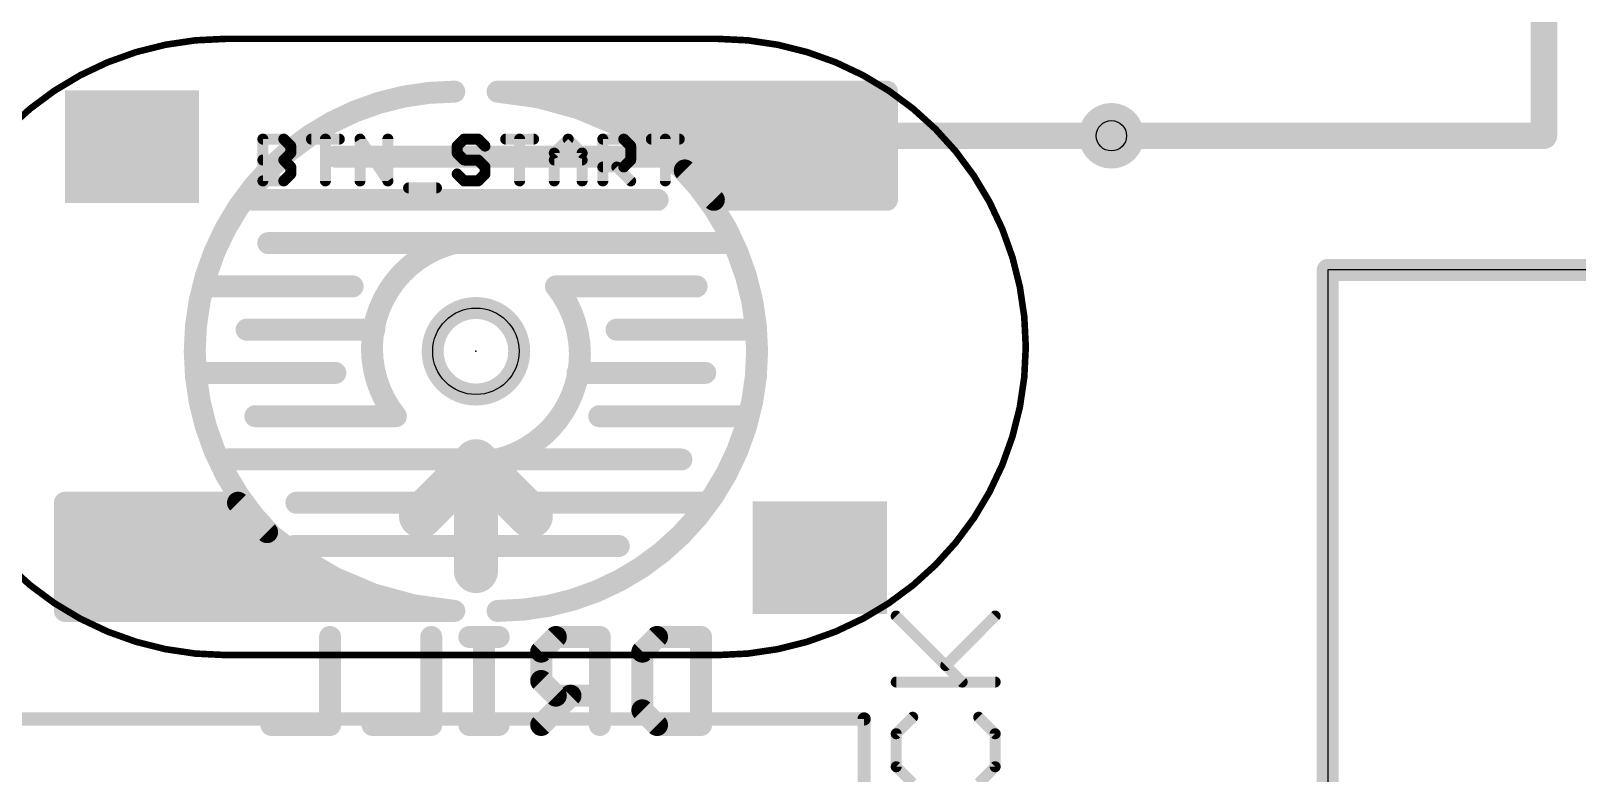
# Model space of a CAD drawing. Extents: x -7 to 74, y -4 to 123.
# Drawn here: x 35.51 to 53.38, y 11.14 to 19.71 of the extents above; entities that cross this region are included whole.
import ezdxf

# ---------------------------------------------------------------- set-up
doc = ezdxf.new("R2010")
doc.units = 0
for name, color, linetype in [('1', 14, 'CONTINUOUS'), ('16', 5, 'CONTINUOUS'), ('18', 94, 'CONTINUOUS'), ('20', 178, 'CONTINUOUS'), ('21', 250, 'CONTINUOUS'), ('22', 250, 'CONTINUOUS'), ('23', 178, 'CONTINUOUS'), ('25', 250, 'CONTINUOUS'), ('27', 250, 'CONTINUOUS'), ('44', 250, 'CONTINUOUS'), ('51', 214, 'CONTINUOUS')]:
    doc.layers.add(name, color=color, linetype=linetype)

# ---------------------------------------------------------------- blocks, each defined once
blk = doc.blocks.new('RECT')
blk.add_solid([(-0.5, -0.5), (0.5, -0.5), (-0.5, 0.5), (0.5, 0.5)])
blk = doc.blocks.new('ROUNDV')
at = {"const_width": 0.5}
blk.add_lwpolyline([(0, -0.25, 1), (0, 0.25, 1), (0, -0.25)], format="xyb", dxfattribs=at)

msp = doc.modelspace()

# ---------------------------------------------------------------- linework, layer by layer
at = {"layer": '1'}
for points, const_width in [([(40.405, 19.01, 1), (40.405, 13.01)], 0.254), ([(40.405, 18.9465, 1), (40.405, 19.0735)], 0.127), ([(40.905, 13.01, 1), (40.905, 19.01)], 0.254), ([(40.905, 19.0735, 1), (40.905, 18.9465)], 0.127), ([(40.905, 19.0735, 1), (40.905, 18.9465)], 0.127), ([(40.9136, 19.0729, 1), (40.8964, 18.9471)], 0.127), ([(45.4685, 19.01, 1), (45.3415, 19.01)], 0.127), ([(45.405, 18.9465, 1), (45.405, 19.0735)], 0.127), ([(41.395, 19.0063, 1), (41.3615, 18.8838)], 0.127), ([(41.3696, 18.8821, 1), (41.3869, 19.008)], 0.127), ([(41.8636, 18.8774, 1), (41.8144, 18.7603)], 0.127), ([(41.8222, 18.7576, 1), (41.8558, 18.8801)], 0.127), ([(41.8743, 18.8675, 1), (41.8743, 18.7405)], 0.127), ([(45.405, 18.7405, 1), (45.405, 18.8675)], 0.127), ([(42.3114, 18.6885, 1), (42.2473, 18.5788)], 0.127), ([(42.2547, 18.5751, 1), (42.3039, 18.6922)], 0.127), ([(42.4224, 18.6135, 1), (42.4224, 18.4865)], 0.127), ([(44.63, 18.5762, 1), (44.63, 18.4238)], 0.1524), ([(44.7062, 18.5, 1), (44.5538, 18.5)], 0.1524), ([(45.405, 18.4865, 1), (45.405, 18.6135)], 0.127), ([(48, 18.4238, 1), (48, 18.5762)], 0.1524), ([(42.7306, 18.4427, 1), (42.6528, 18.3424)], 0.127), ([(42.6596, 18.3377, 1), (42.7238, 18.4473)], 0.127), ([(42.8161, 18.3595, 1), (42.8161, 18.2325)], 0.127), ([(44.5538, 18.375, 1), (44.7062, 18.375)], 0.1524), ([(45.405, 18.2325, 1), (45.405, 18.3595)], 0.127), ([(39.03, 18.3235, 1), (39.03, 18.1965)], 0.127), ([(42.805, 18.1965, 1), (42.805, 18.3235)], 0.127), ([(43.1142, 18.1443, 1), (43.0239, 18.055)], 0.127), ([(43.0301, 18.0495, 1), (43.108, 18.1498)], 0.127), ([(43.1261, 18.1055, 1), (43.1261, 17.9785)], 0.127), ([(45.405, 17.9785, 1), (45.405, 18.1055)], 0.127), ([(38.08, 17.8235, 1), (38.08, 17.6965)], 0.127), ([(42.755, 17.6965, 1), (42.755, 17.8235)], 0.127), ([(43.3773, 17.8515, 1), (43.3773, 17.7245)], 0.127), ([(43.405, 17.8235, 1), (43.405, 17.6965)], 0.127), ([(45.405, 17.7245, 1), (45.405, 17.8515)], 0.127), ([(45.405, 17.6965, 1), (45.405, 17.8235)], 0.127), ([(43.3599, 17.7153, 1), (43.4501, 17.8047)], 0.127), ([(45.3415, 17.76, 1), (45.4685, 17.76)], 0.127), ([(38.255, 17.3235, 1), (38.255, 17.1965)], 0.127), ([(40.405, 17.26, 0.5486), (39.73, 15.26)], 0.254), ([(40.405, 17.3235, 1), (40.405, 17.1965)], 0.127), ([(40.4202, 17.1983, 1), (40.3898, 17.3217)], 0.127), ([(40.405, 17.1965, 1), (40.405, 17.3235)], 0.127), ([(43.53, 17.1965, 1), (43.53, 17.3235)], 0.127), ([(50.5635, 16.95, 1), (50.4365, 16.95)], 0.127), ([(50.5, 17.0135, 1), (50.5, 16.8865)], 0.127), ([(37.605, 16.8235, 1), (37.605, 16.6965)], 0.127), ([(39.23, 16.6965, 1), (39.23, 16.8235)], 0.127), ([(40.905, 14.76, 0.5486), (41.58, 16.76)], 0.254), ([(41.58, 16.8235, 1), (41.58, 16.6965)], 0.127), ([(41.6295, 16.7998, 1), (41.5305, 16.7202)], 0.127), ([(43.205, 16.6965, 1), (43.205, 16.8235)], 0.127), ([(38.005, 16.3235, 1), (38.005, 16.1965)], 0.127), ([(39.48, 16.1965, 1), (39.48, 16.3235)], 0.127), ([(42.28, 16.3235, 1), (42.28, 16.1965)], 0.127), ([(43.805, 16.1965, 1), (43.805, 16.3235)], 0.127), ([(37.505, 15.8235, 1), (37.505, 15.6965)], 0.127), ([(39.03, 15.6965, 1), (39.03, 15.8235)], 0.127), ([(41.83, 15.8235, 1), (41.83, 15.6965)], 0.127), ([(43.305, 15.6965, 1), (43.305, 15.8235)], 0.127), ([(38.105, 15.3235, 1), (38.105, 15.1965)], 0.127), ([(39.73, 15.1965, 1), (39.73, 15.3235)], 0.127), ([(42.08, 15.3235, 1), (42.08, 15.1965)], 0.127), ([(43.705, 15.1965, 1), (43.705, 15.3235)], 0.127), ([(39.6805, 15.2202, 1), (39.7795, 15.2998)], 0.127), ([(37.78, 14.8235, 1), (37.78, 14.6965)], 0.127), ([(40.905, 14.8235, 1), (40.905, 14.6965)], 0.127), ([(40.8898, 14.8217, 1), (40.9202, 14.6983)], 0.127), ([(40.905, 14.6965, 1), (40.905, 14.8235)], 0.127), ([(43.03, 14.6965, 1), (43.03, 14.8235)], 0.127), ([(35.9685, 14.26, 1), (35.8415, 14.26)], 0.127), ([(35.905, 14.3235, 1), (35.905, 14.1965)], 0.127), ([(35.905, 14.2955, 1), (35.905, 14.1685)], 0.127), ([(37.9501, 14.3047, 1), (37.8599, 14.2153)], 0.127), ([(37.905, 14.1965, 1), (37.905, 14.3235)], 0.127), ([(37.9327, 14.1685, 1), (37.9327, 14.2955)], 0.127), ([(38.58, 14.3235, 1), (38.58, 14.1965)], 0.127), ([(43.255, 14.1965, 1), (43.255, 14.3235)], 0.127), ([(35.905, 14.0415, 1), (35.905, 13.9145)], 0.127), ([(38.2799, 13.9705, 1), (38.202, 13.8702)], 0.127), ([(38.1839, 13.9145, 1), (38.1839, 14.0415)], 0.127), ([(38.1958, 13.8757, 1), (38.2861, 13.965)], 0.127), ([(35.905, 13.7875, 1), (35.905, 13.6605)], 0.127), ([(38.555, 13.8235, 1), (38.555, 13.6965)], 0.127), ([(38.4939, 13.6605, 1), (38.4939, 13.7875)], 0.127), ([(42.305, 13.6965, 1), (42.305, 13.8235)], 0.127), ([(35.905, 13.5335, 1), (35.905, 13.4065)], 0.127), ([(38.6504, 13.6823, 1), (38.5862, 13.5727)], 0.127), ([(38.5794, 13.5773, 1), (38.6572, 13.6776)], 0.127), ([(38.8876, 13.4065, 1), (38.8876, 13.5335)], 0.127), ([(39.0553, 13.4449, 1), (39.0061, 13.3278)], 0.127), ([(38.9986, 13.3315, 1), (39.0627, 13.4412)], 0.127), ([(35.905, 13.2795, 1), (35.905, 13.1525)], 0.127), ([(39.4878, 13.2624, 1), (39.4542, 13.1399)], 0.127), ([(39.4357, 13.1525, 1), (39.4357, 13.2795)], 0.127), ([(39.4464, 13.1426, 1), (39.4956, 13.2597)], 0.127), ([(35.905, 13.0735, 1), (35.905, 12.9465)], 0.127), ([(35.8415, 13.01, 1), (35.9685, 13.01)], 0.127), ([(39.9404, 13.1379, 1), (39.9231, 13.012)], 0.127), ([(39.915, 13.0137, 1), (39.9485, 13.1362)], 0.127), ([(40.3964, 12.9471, 1), (40.4136, 13.0729)], 0.127), ([(40.405, 12.9465, 1), (40.405, 13.0735)], 0.127), ([(40.405, 12.9465, 1), (40.405, 13.0735)], 0.127), ([(40.905, 13.0735, 1), (40.905, 12.9465)], 0.127)]:
    msp.add_lwpolyline(points, format="xyb", dxfattribs=dict(at, const_width=const_width))
for points, const_width in [([(40.905, 19.01), (45.405, 19.01)], 0.254), ([(41.3783, 18.945), (40.905, 19.01)], 0.254), ([(45.405, 19.01), (45.405, 17.76)], 0.254), ([(41.839, 18.8189), (41.3783, 18.945)], 0.254), ([(42.2793, 18.6336), (41.839, 18.8189)], 0.254), ([(41.8743, 18.804), (45.405, 18.804)], 0.254), ([(42.6917, 18.3925), (42.2793, 18.6336)], 0.254), ([(42.4224, 18.55), (45.405, 18.55)], 0.254), ([(48, 18.5), (44.63, 18.5)], 0.3048), ([(44.63, 18.5), (44.63, 18.375)], 0.3048), ([(43.0691, 18.0996), (42.6917, 18.3925)], 0.254), ([(42.8161, 18.296), (45.405, 18.296)], 0.254), ([(39.03, 18.26), (42.805, 18.26)], 0.254), ([(43.405, 17.76), (43.0691, 18.0996)], 0.254), ([(43.1261, 18.042), (45.405, 18.042)], 0.254), ([(38.08, 17.76), (42.755, 17.76)], 0.254), ([(43.3773, 17.788), (45.405, 17.788)], 0.254), ([(45.405, 17.76), (43.405, 17.76)], 0.254), ([(38.255, 17.26), (40.405, 17.26)], 0.254), ([(40.405, 17.26), (43.53, 17.26)], 0.254), ([(50.5, 0), (50.5, 16.95)], 0.254), ([(50.5, 16.95), (69.5, 16.95)], 0.254), ([(39.23, 16.76), (37.605, 16.76)], 0.254), ([(41.58, 16.76), (43.205, 16.76)], 0.254), ([(39.48, 16.26), (38.005, 16.26)], 0.254), ([(42.28, 16.26), (43.805, 16.26)], 0.254), ([(39.03, 15.76), (37.505, 15.76)], 0.254), ([(41.83, 15.76), (43.305, 15.76)], 0.254), ([(39.73, 15.26), (38.105, 15.26)], 0.254), ([(42.08, 15.26), (43.705, 15.26)], 0.254), ([(37.78, 14.76), (40.905, 14.76)], 0.254), ([(40.905, 14.76), (43.03, 14.76)], 0.254), ([(35.905, 13.01), (35.905, 14.26)], 0.254), ([(35.905, 14.26), (37.905, 14.26)], 0.254), ([(35.905, 14.232), (37.9327, 14.232)], 0.254), ([(37.905, 14.26), (38.2409, 13.9204)], 0.254), ([(38.58, 14.26), (43.255, 14.26)], 0.254), ([(35.905, 13.978), (38.1839, 13.978)], 0.254), ([(38.2409, 13.9204), (38.6183, 13.6275)], 0.254), ([(35.905, 13.724), (38.4939, 13.724)], 0.254), ([(38.555, 13.76), (42.305, 13.76)], 0.254), ([(35.905, 13.47), (38.8876, 13.47)], 0.254), ([(38.6183, 13.6275), (39.0307, 13.3864)], 0.254), ([(39.0307, 13.3864), (39.471, 13.2011)], 0.254), ([(35.905, 13.216), (39.4357, 13.216)], 0.254), ([(39.471, 13.2011), (39.9317, 13.075)], 0.254), ([(40.405, 13.01), (35.905, 13.01)], 0.254), ([(39.9317, 13.075), (40.405, 13.01)], 0.254)]:
    msp.add_lwpolyline(points, dxfattribs=dict(at, const_width=const_width))
at = {"layer": '16'}
for points, const_width in [([(53, 38), (53, 18.5)], 0.3048), ([(53, 18.5), (48, 18.5)], 0.3048), ([(50.5, 0), (50.5, 16.95)], 0.254), ([(50.5, 16.95), (69.5, 16.95)], 0.254)]:
    msp.add_lwpolyline(points, dxfattribs=dict(at, const_width=const_width))
for points, const_width in [([(48, 18.5762, 1), (48, 18.4238)], 0.1524), ([(53, 18.4238, 1), (53, 18.5762)], 0.1524), ([(52.9238, 18.5, 1), (53.0762, 18.5)], 0.1524), ([(50.5635, 16.95, 1), (50.4365, 16.95)], 0.127), ([(50.5, 17.0135, 1), (50.5, 16.8865)], 0.127)]:
    msp.add_lwpolyline(points, format="xyb", dxfattribs=dict(at, const_width=const_width))
at = {"layer": '20'}
for p, q in [((69.5, 16.95), (50.5, 16.95)), ((50.5, 16.95), (50.5, 0))]:
    msp.add_line(p, q, dxfattribs=at)
at = {"layer": '20', "const_width": 0.254}
msp.add_lwpolyline([(40.655, 15.51, 1), (40.655, 16.51, 1), (40.655, 15.51)], format="xyb", dxfattribs=at)
at = {"layer": '20'}
msp.add_circle((40.655, 16.01), 0.5, dxfattribs=at)
at = {"layer": '21', "const_width": 0.1524}
for points in [[(33.058, 11.762), (45.142, 11.762)], [(45.142, 7.315), (45.142, 11.762)]]:
    msp.add_lwpolyline(points, dxfattribs=at)
at = {"layer": '21', "const_width": 0.0762}
for points in [[(45.1801, 11.762, 1), (45.1039, 11.762)], [(45.142, 11.7239, 1), (45.142, 11.8001)]]:
    msp.add_lwpolyline(points, format="xyb", dxfattribs=at)
at = {"layer": '22'}
for points, const_width in [([(40.02, 14.105), (40.655, 14.74)], 0.508), ([(40.655, 13.47), (40.655, 14.74)], 0.508), ([(41.29, 14.105), (40.655, 14.74)], 0.508), ([(38.9688, 12.7089), (38.9688, 11.692)], 0.254), ([(40.1382, 12.7089), (40.1382, 11.692)], 0.254), ([(40.9178, 12.7089), (40.5788, 12.7089)], 0.254), ([(40.7483, 11.692), (40.7483, 12.7089)], 0.254), ([(41.5788, 12.7089), (41.4093, 12.5394)], 0.254), ([(42.0872, 12.7089), (41.5788, 12.7089)], 0.254), ([(42.0872, 11.692), (42.0872, 12.7089)], 0.254), ([(42.5787, 12.5394), (42.7482, 12.7089)], 0.254), ([(42.7482, 12.7089), (43.2566, 12.7089)], 0.254), ([(43.2566, 12.7089), (43.2566, 11.692)], 0.254), ([(41.4093, 12.5394), (41.4093, 12.2004)], 0.254), ([(42.5787, 11.8615), (42.5787, 12.5394)], 0.254), ([(41.4093, 12.2004), (41.5788, 12.031)], 0.254), ([(41.7482, 12.031), (41.4093, 11.692)], 0.254), ([(41.5788, 12.031), (42.0872, 12.031)], 0.254), ([(42.7482, 11.692), (42.5787, 11.8615)], 0.254), ([(38.9688, 11.692), (38.2909, 11.692)], 0.254), ([(40.1382, 11.692), (39.4603, 11.692)], 0.254), ([(40.9178, 11.692), (40.5788, 11.692)], 0.254), ([(43.2566, 11.692), (42.7482, 11.692)], 0.254)]:
    msp.add_lwpolyline(points, dxfattribs=dict(at, const_width=const_width))
for points, const_width in [([(40.782, 14.74, 1), (40.528, 14.74)], 0.254), ([(40.7448, 14.8298, 1), (40.5652, 14.6502)], 0.254), ([(40.7448, 14.6502, 1), (40.5652, 14.8298)], 0.254), ([(39.9302, 14.1948, 1), (40.1098, 14.0152)], 0.254), ([(41.2002, 14.0152, 1), (41.3798, 14.1948)], 0.254), ([(40.528, 13.47, 1), (40.782, 13.47)], 0.254), ([(39.0323, 12.7089, 1), (38.9053, 12.7089)], 0.127), ([(40.2017, 12.7089, 1), (40.0747, 12.7089)], 0.127), ([(40.5788, 12.7724, 1), (40.5788, 12.6454)], 0.127), ([(40.8118, 12.7089, 1), (40.6848, 12.7089)], 0.127), ([(40.9178, 12.6454, 1), (40.9178, 12.7724)], 0.127), ([(41.5788, 12.7724, 1), (41.5788, 12.6454)], 0.127), ([(41.6237, 12.664, 1), (41.5339, 12.7538)], 0.127), ([(42.1507, 12.7089, 1), (42.0237, 12.7089)], 0.127), ([(42.0872, 12.6454, 1), (42.0872, 12.7724)], 0.127), ([(42.7482, 12.7724, 1), (42.7482, 12.6454)], 0.127), ([(42.7931, 12.664, 1), (42.7033, 12.7538)], 0.127), ([(43.3201, 12.7089, 1), (43.1931, 12.7089)], 0.127), ([(43.2566, 12.6454, 1), (43.2566, 12.7724)], 0.127), ([(41.4728, 12.5394, 1), (41.3458, 12.5394)], 0.127), ([(41.3644, 12.5843, 1), (41.4542, 12.4945)], 0.127), ([(42.6422, 12.5394, 1), (42.5152, 12.5394)], 0.127), ([(42.5338, 12.5843, 1), (42.6236, 12.4945)], 0.127), ([(41.4542, 12.2453, 1), (41.3644, 12.1555)], 0.127), ([(41.3458, 12.2004, 1), (41.4728, 12.2004)], 0.127), ([(41.5788, 12.0945, 1), (41.5788, 11.9675)], 0.127), ([(41.7931, 11.9861, 1), (41.7033, 12.0759)], 0.127), ([(42.0872, 11.9675, 1), (42.0872, 12.0945)], 0.127), ([(41.5339, 11.9861, 1), (41.6237, 12.0759)], 0.127), ([(42.6236, 11.9064, 1), (42.5338, 11.8166)], 0.127), ([(38.2909, 11.7555, 1), (38.2909, 11.6285)], 0.127), ([(38.9688, 11.6285, 1), (38.9688, 11.7555)], 0.127), ([(39.4603, 11.7555, 1), (39.4603, 11.6285)], 0.127), ([(40.1382, 11.6285, 1), (40.1382, 11.7555)], 0.127), ([(40.5788, 11.7555, 1), (40.5788, 11.6285)], 0.127), ([(40.9178, 11.6285, 1), (40.9178, 11.7555)], 0.127), ([(41.3644, 11.7369, 1), (41.4542, 11.6471)], 0.127), ([(42.5152, 11.8615, 1), (42.6422, 11.8615)], 0.127), ([(42.7482, 11.7555, 1), (42.7482, 11.6285)], 0.127), ([(42.7033, 11.6471, 1), (42.7931, 11.7369)], 0.127), ([(43.2566, 11.6285, 1), (43.2566, 11.7555)], 0.127), ([(38.9053, 11.692, 1), (39.0323, 11.692)], 0.127), ([(40.0747, 11.692, 1), (40.2017, 11.692)], 0.127), ([(40.6848, 11.692, 1), (40.8118, 11.692)], 0.127), ([(42.0237, 11.692, 1), (42.1507, 11.692)], 0.127), ([(43.1931, 11.692, 1), (43.3201, 11.692)], 0.127)]:
    msp.add_lwpolyline(points, format="xyb", dxfattribs=dict(at, const_width=const_width))
at = {"layer": '23'}
msp.add_point((40.655, 16.01), dxfattribs=at)
at = {"layer": '25', "const_width": 0.0635}
for points in [[(38.2244, 18.4615, 1), (38.1608, 18.4615)], [(38.1926, 18.4933, 1), (38.1926, 18.4298)], [(38.4566, 18.484, 1), (38.4117, 18.4391)], [(38.4341, 18.4298, 1), (38.4341, 18.4933)], [(38.5464, 18.381, 1), (38.4829, 18.381)], [(38.4922, 18.3586, 1), (38.5371, 18.4035)], [(38.7539, 18.4933, 1), (38.7539, 18.4298)], [(38.9467, 18.4615, 1), (38.8832, 18.4615)], [(39.0759, 18.4298, 1), (39.0759, 18.4933)], [(39.347, 18.4615, 1), (39.2835, 18.4615)], [(39.3416, 18.4791, 1), (39.2888, 18.4439)], [(39.669, 18.4615, 1), (39.6055, 18.4615)], [(40.4696, 18.381, 1), (40.4061, 18.381)], [(40.4154, 18.4035, 1), (40.4603, 18.3586)], [(40.5183, 18.4933, 1), (40.5183, 18.4298)], [(40.5408, 18.4391, 1), (40.4959, 18.484)], [(40.7018, 18.484, 1), (40.6569, 18.4391)], [(40.6793, 18.4298, 1), (40.6793, 18.4933)], [(40.7374, 18.3586, 1), (40.7823, 18.4035)], [(40.9991, 18.4933, 1), (40.9991, 18.4298)], [(41.1919, 18.4615, 1), (41.1284, 18.4615)], [(41.3212, 18.4298, 1), (41.3212, 18.4933)], [(41.7439, 18.484, 1), (41.699, 18.4391)], [(41.7439, 18.4391, 1), (41.699, 18.484)], [(42.1218, 18.4933, 1), (42.1218, 18.4298)], [(42.1535, 18.4615, 1), (42.09, 18.4615)], [(42.3857, 18.484, 1), (42.3408, 18.4391)], [(42.3633, 18.4298, 1), (42.3633, 18.4933)], [(42.4755, 18.381, 1), (42.412, 18.381)], [(42.4213, 18.3586, 1), (42.4662, 18.4035)], [(42.6831, 18.4933, 1), (42.6831, 18.4298)], [(42.8758, 18.4615, 1), (42.8123, 18.4615)], [(43.0051, 18.4298, 1), (43.0051, 18.4933)], [(38.1926, 18.2518, 1), (38.1926, 18.1883)], [(38.4566, 18.2425, 1), (38.4117, 18.1976)], [(38.4117, 18.2425, 1), (38.4566, 18.1976)], [(38.4341, 18.1883, 1), (38.4341, 18.2518)], [(38.4829, 18.3005, 1), (38.5464, 18.3005)], [(38.5371, 18.2781, 1), (38.4922, 18.323)], [(40.4061, 18.3005, 1), (40.4696, 18.3005)], [(40.4603, 18.323, 1), (40.4154, 18.2781)], [(40.5183, 18.2518, 1), (40.5183, 18.1883)], [(40.4959, 18.1976, 1), (40.5408, 18.2425)], [(40.7018, 18.2425, 1), (40.6569, 18.1976)], [(40.6793, 18.1883, 1), (40.6793, 18.2518)], [(41.5922, 18.3005, 1), (41.5287, 18.3005)], [(41.538, 18.323, 1), (41.5829, 18.2781)], [(41.5605, 18.2518, 1), (41.5605, 18.1883)], [(41.9142, 18.3005, 1), (41.8507, 18.3005)], [(41.86, 18.2781, 1), (41.9049, 18.323)], [(41.8825, 18.1883, 1), (41.8825, 18.2518)], [(42.412, 18.22, 1), (42.4755, 18.22)], [(42.4662, 18.1976, 1), (42.4213, 18.2425)], [(38.5464, 18.1395, 1), (38.4829, 18.1395)], [(38.4829, 18.059, 1), (38.5464, 18.059)], [(38.4922, 18.1171, 1), (38.5371, 18.162)], [(38.5371, 18.0365, 1), (38.4922, 18.0815)], [(40.4603, 18.0815, 1), (40.4154, 18.0365)], [(40.7916, 18.1395, 1), (40.7281, 18.1395)], [(40.7281, 18.059, 1), (40.7916, 18.059)], [(40.7374, 18.1171, 1), (40.7823, 18.162)], [(40.7823, 18.0365, 1), (40.7374, 18.0815)], [(42.1218, 18.1713, 1), (42.1218, 18.1078)], [(42.3052, 18.162, 1), (42.2603, 18.1171)], [(42.3408, 18.162, 1), (42.3857, 18.1171)], [(42.3633, 18.1078, 1), (42.3633, 18.1713)], [(38.1608, 17.9785, 1), (38.2244, 17.9785)], [(38.1926, 18.0102, 1), (38.1926, 17.9468)], [(38.4117, 18.001, 1), (38.4566, 17.956)], [(38.4341, 17.9468, 1), (38.4341, 18.0102)], [(38.8832, 17.9785, 1), (38.9467, 17.9785)], [(39.2835, 17.9785, 1), (39.347, 17.9785)], [(39.6055, 17.9785, 1), (39.669, 17.9785)], [(39.6108, 17.9609, 1), (39.6636, 17.9961)], [(39.8765, 17.9297, 1), (39.8765, 17.8663)], [(40.1985, 17.8663, 1), (40.1985, 17.9297)], [(40.5183, 18.0102, 1), (40.5183, 17.9468)], [(40.4959, 17.956, 1), (40.5408, 18.001)], [(40.6569, 18.001, 1), (40.7018, 17.956)], [(40.6793, 17.9468, 1), (40.6793, 18.0102)], [(41.1284, 17.9785, 1), (41.1919, 17.9785)], [(41.5287, 17.9785, 1), (41.5922, 17.9785)], [(41.8507, 17.9785, 1), (41.9142, 17.9785)], [(42.09, 17.9785, 1), (42.1535, 17.9785)], [(42.4213, 17.956, 1), (42.4662, 18.001)], [(42.8123, 17.9785, 1), (42.8758, 17.9785)]]:
    msp.add_lwpolyline(points, format="xyb", dxfattribs=at)
at = {"layer": '25', "const_width": 0.127}
for points in [[(38.1926, 17.9785), (38.1926, 18.4615)], [(38.1926, 18.4615), (38.4341, 18.4615)], [(38.4341, 18.4615), (38.5146, 18.381)], [(38.5146, 18.381), (38.5146, 18.3005)], [(38.7539, 18.4615), (39.0759, 18.4615)], [(38.9149, 17.9785), (38.9149, 18.4615)], [(39.3152, 17.9785), (39.3152, 18.4615)], [(39.3152, 18.4615), (39.6372, 17.9785)], [(39.6372, 17.9785), (39.6372, 18.4615)], [(40.5183, 18.4615), (40.4378, 18.381)], [(40.4378, 18.381), (40.4378, 18.3005)], [(40.6793, 18.4615), (40.5183, 18.4615)], [(40.7598, 18.381), (40.6793, 18.4615)], [(40.9991, 18.4615), (41.3212, 18.4615)], [(41.1602, 17.9785), (41.1602, 18.4615)], [(41.5605, 18.3005), (41.7215, 18.4615)], [(41.7215, 18.4615), (41.8825, 18.3005)], [(42.1218, 17.9785), (42.1218, 18.4615)], [(42.1218, 18.4615), (42.3633, 18.4615)], [(42.3633, 18.4615), (42.4438, 18.381)], [(42.4438, 18.381), (42.4438, 18.22)], [(42.6831, 18.4615), (43.0051, 18.4615)], [(42.8441, 17.9785), (42.8441, 18.4615)], [(38.1926, 18.22), (38.4341, 18.22)], [(38.5146, 18.3005), (38.4341, 18.22)], [(38.4341, 18.22), (38.5146, 18.1395)], [(40.4378, 18.3005), (40.5183, 18.22)], [(40.5183, 18.22), (40.6793, 18.22)], [(40.6793, 18.22), (40.7598, 18.1395)], [(41.5605, 17.9785), (41.5605, 18.3005)], [(41.5605, 18.22), (41.8825, 18.22)], [(41.8825, 18.3005), (41.8825, 17.9785)], [(42.4438, 18.22), (42.3633, 18.1395)], [(38.5146, 18.059), (38.4341, 17.9785)], [(38.5146, 18.1395), (38.5146, 18.059)], [(40.5183, 17.9785), (40.4378, 18.059)], [(40.7598, 18.059), (40.6793, 17.9785)], [(40.7598, 18.1395), (40.7598, 18.059)], [(42.3633, 18.1395), (42.1218, 18.1395)], [(42.2828, 18.1395), (42.4438, 17.9785)], [(38.4341, 17.9785), (38.1926, 17.9785)], [(39.8765, 17.898), (40.1985, 17.898)], [(40.6793, 17.9785), (40.5183, 17.9785)]]:
    msp.add_lwpolyline(points, dxfattribs=at)
at = {"layer": '27', "const_width": 0.127}
for points in [[(46.2752, 12.1881), (45.5125, 12.9507)], [(46.0845, 12.3787), (46.6565, 12.9507)], [(45.5125, 12.1881), (46.6565, 12.1881)], [(45.7032, 11.7813), (45.5125, 11.5907)], [(46.6565, 11.5907), (46.4658, 11.7813)], [(45.5125, 11.5907), (45.5125, 11.2093)], [(46.6565, 11.2093), (46.6565, 11.5907)], [(45.5125, 11.2093), (45.7032, 11.0187)], [(46.4658, 11.0187), (46.6565, 11.2093)]]:
    msp.add_lwpolyline(points, dxfattribs=at)
at = {"layer": '27', "const_width": 0.0635}
for points in [[(45.535, 12.9732, 1), (45.4901, 12.9283)], [(46.679, 12.9283, 1), (46.634, 12.9732)], [(46.0621, 12.4012, 1), (46.107, 12.3563)], [(45.5125, 12.2198, 1), (45.5125, 12.1563)], [(46.2527, 12.1656, 1), (46.2976, 12.2105)], [(46.6565, 12.1563, 1), (46.6565, 12.2198)], [(45.7256, 11.7589, 1), (45.6807, 11.8038)], [(46.4883, 11.8038, 1), (46.4434, 11.7589)], [(45.5443, 11.5907, 1), (45.4808, 11.5907)], [(45.4901, 11.6131, 1), (45.535, 11.5682)], [(46.6883, 11.5907, 1), (46.6247, 11.5907)], [(46.634, 11.5682, 1), (46.679, 11.6131)], [(45.535, 11.2318, 1), (45.4901, 11.1869)], [(46.679, 11.1869, 1), (46.634, 11.2318)], [(45.4808, 11.2093, 1), (45.5443, 11.2093)], [(46.6247, 11.2093, 1), (46.6883, 11.2093)]]:
    msp.add_lwpolyline(points, format="xyb", dxfattribs=at)
at = {"layer": '44'}
msp.add_circle((48, 18.5), 0.175, dxfattribs=at)
at = {"layer": '51'}
for points, const_width in [([(37.76, 19.62, 0.4142), (34.2, 16.06)], 0.0762), ([(37.76, 19.6391, 1), (37.76, 19.601)], 0.0381), ([(37.76, 19.601, 1), (37.76, 19.6391)], 0.0381), ([(47.01, 16.06, 0.4142), (43.45, 19.62)], 0.0762), ([(43.45, 19.6391, 1), (43.45, 19.601)], 0.0381), ([(43.45, 19.601, 1), (43.45, 19.6391)], 0.0381), ([(34.2, 16.06, 0.4142), (37.76, 12.5)], 0.0762), ([(43.45, 12.5, 0.4142), (47.01, 16.06)], 0.0762), ([(47.0291, 16.06, 1), (46.991, 16.06)], 0.0381), ([(46.991, 16.06, 1), (47.0291, 16.06)], 0.0381), ([(37.76, 12.5191, 1), (37.76, 12.4809)], 0.0381), ([(37.76, 12.4809, 1), (37.76, 12.5191)], 0.0381), ([(43.45, 12.5191, 1), (43.45, 12.4809)], 0.0381), ([(43.45, 12.4809, 1), (43.45, 12.5191)], 0.0381)]:
    msp.add_lwpolyline(points, format="xyb", dxfattribs=dict(at, const_width=const_width))
at = {"layer": '51', "const_width": 0.0762}
for points in [[(37.76, 19.62), (43.45, 19.62)], [(43.45, 12.5), (37.76, 12.5)]]:
    msp.add_lwpolyline(points, dxfattribs=at)

# ---------------------------------------------------------------- block references
at = {"layer": '1', "xscale": 1.55, "yscale": 1.3}
for p in [(36.68, 18.375), (44.63, 18.375)]:
    msp.add_blockref('RECT', p, dxfattribs=at)
at = {"layer": '1', "xscale": 1.55, "yscale": 1.3, "rotation": 180}
for p in [(36.68, 13.625), (44.63, 13.625)]:
    msp.add_blockref('RECT', p, dxfattribs=at)
at = {"layer": '18', "xscale": 0.7564, "yscale": 0.7564}
msp.add_blockref('ROUNDV', (48, 18.5), dxfattribs=at)
msp.add_blockref('ROUNDV', (48, 18.5), dxfattribs=at)
msp.add_blockref('ROUNDV', (48, 18.5), dxfattribs=at)
msp.add_blockref('ROUNDV', (48, 18.5), dxfattribs=at)

doc.saveas('drawing.dxf')
